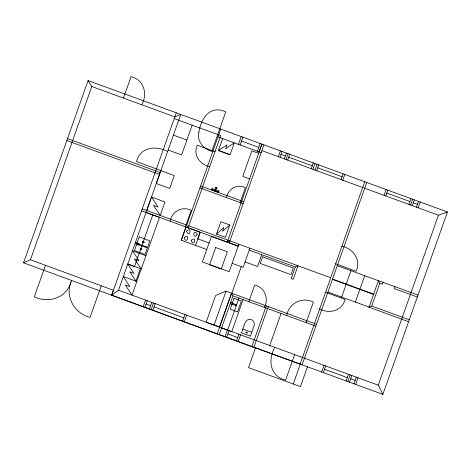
<?xml version="1.0" encoding="UTF-8"?>
<svg xmlns="http://www.w3.org/2000/svg" width="471" height="471" viewBox="0 0 471 471"><rect width="100%" height="100%" fill="white"/><g stroke="black" fill="none" stroke-linecap="round" stroke-linejoin="round"><path stroke-width="0.71" d="M71.633 280.475C64.239 295.717 74.059 313.415 90.043 317.33L101.271 285.815M255.429 348.045L23.55 262.8L88.077 80.565L447.45 211.979L382.87 394.368L111.686 295.199L176.266 112.816M23.55 262.8L30.45 259.774L91.798 86.517L88.077 80.565M123.461 98.098L131.062 76.632C143.773 79.481 148.071 94.212 141.7 104.768M30.45 259.774L113.44 290.283L111.686 295.199L118.509 290.207L180.746 114.453L174.829 116.879L91.798 86.517M146.752 210.49L151.509 197.061L164.968 201.982L160.211 215.412L153.475 205.385L158.05 207.063L151.509 197.061M152.787 214.87L134.5 266.527L127.771 264.066L133.888 273.327L129.849 271.849L135.978 281.158M135.913 281.134L140.346 268.617M192.156 125.151L181.612 154.935L168.153 150.013M170.155 221.217C171.756 211.503 182.312 205.697 191.214 210.331L185.391 226.792M143.196 306.721L145.545 300.092M144.88 307.339L147.229 300.71M149.454 309.011L151.803 302.382M151.138 309.63L153.487 302.994M152.822 310.242L155.171 303.612M195.512 245.409L200.169 232.25L185.963 227.057L181.276 240.21L206.751 249.524M181.3 240.216L185.963 227.057M174.223 118.592L220.734 135.601L188.094 227.781L186.757 225.114L220.764 129.083M218.45 150.543L227.01 144.874L225.591 148.889L234.275 142.86L230.054 154.788L218.45 150.543L222.677 138.615M212.209 190.078L212.668 188.771M200.146 232.209L197.791 238.856L209.071 242.977M214.717 190.996L215.371 189.154L215.235 187.57L216.466 187.287L217.078 188.241L215.977 189.377L215.324 191.22M217.838 192.139L218.279 190.826M238.45 144.367L241.217 136.566M240.133 144.98L242.895 137.179M211.426 236.33L202.365 261.911L229.177 271.714L238.921 244.19M182.642 321.151L184.991 314.516M226.51 197.602C227.899 188.853 237.343 183.466 245.403 187.67L240.122 202.583M184.326 321.764L186.675 315.128M216.46 234.093L220.846 221.711L229.795 224.985L225.409 237.366L216.46 234.093L223.837 227.54L222.5 231.314L229.795 224.985M257.378 151.285L260.139 143.484M259.062 151.903L261.823 144.102M261.923 144.138L227.234 242.094L229.936 240.905M229.253 242.83L263.943 144.874M214.064 325.055L226.062 291.172M278.337 156.666L280.38 150.885M217.237 333.798L231.579 293.186L232.951 295.865L315.841 326.179M231.844 293.286L241.27 266.663M280.021 157.279L282.064 151.503M219.256 334.54L232.98 295.876M249.93 248.217L243.154 267.351L232.144 263.33M284.354 158.862L286.397 153.087M286.032 159.481L288.081 153.699M225.032 336.647L227.381 330.018M287.722 160.093L289.765 154.317M227.611 330.142L238.968 298.066M226.71 337.265L229.059 330.63M243.118 299.58L231.761 331.655L221.623 327.946M261.735 254.717L257.566 266.486L245.073 261.923M248.818 301.67L254.729 284.984C264.655 287.257 269.206 298.602 264.29 307.327M236.56 340.869L238.909 334.233M238.244 341.481L240.593 334.846M242.842 329.023L241.482 332.873L250.448 336.153L253.763 326.792C254.964 324.089 254.216 320.18 250.966 319.426C245.462 318.096 244.137 325.467 242.842 329.023L251.814 332.308M311.237 168.695L313.28 162.919M312.921 169.313L314.964 163.531M251.891 346.468L266.268 305.873M315.046 170.09L317.089 164.308M253.91 347.209L268.282 306.609M316.724 170.702L318.773 164.927M295.299 266.98L291.19 278.585L293.209 279.321L298.002 265.791L295.299 266.98L249.247 250.142M269.742 345.508L281.081 313.486M274.793 347.357C267.705 360.097 269.871 376.029 285.591 380.185L294.646 354.61M286.668 315.511C288.817 303.277 302.276 296.371 313.398 302.129L306.138 322.629M341.092 179.61L343.141 173.834M342.776 180.228L344.819 174.453M300.133 364.112L364.713 181.724M293.256 383.983L300.274 364.165L255.5 347.839L248.5 367.615L300.439 386.609L307.457 366.791M302.147 364.848L366.732 182.46M341.64 297.077L350.989 270.678M384.077 195.33L386.126 189.554M321.658 371.984L324.007 365.349M385.761 195.948L387.804 190.172M323.341 372.596L325.691 365.967M355.352 302.094L364.701 275.694M408.604 321.687L369.023 307.216L378.437 280.628L418.018 295.105M369.023 307.216L371.725 306.026L379.773 283.295L378.437 280.628M346.138 380.939L348.487 374.304M408.91 204.414L410.953 198.632M347.822 381.551L350.171 374.916M383 282.3L382.317 284.225L379.773 283.295M410.594 205.026L412.637 199.251M349.506 382.169L351.855 375.534M412.278 205.644L414.321 199.863M416.452 207.169L418.501 201.394M353.974 383.8L356.323 377.171M418.136 207.788L420.179 202.006M355.658 384.418L358.007 377.783M394.957 286.668L394.274 288.593L417.335 297.03M382.87 394.368L378.266 385.19L438.448 215.218L447.45 211.979M45.499 265.308L34.271 296.824C48.654 303.601 66.346 298.049 71.08 282.035M219.498 327.057L231.614 293.197M236.289 305.414L235.147 305.691L234.811 304.572L235.953 304.295L236.377 305.149M281.04 154.388L285.379 155.978M288.741 157.208L312.261 165.804M317.748 167.811L342.117 176.725M386.785 193.057L409.935 201.523M413.297 202.754L417.477 204.279M241.517 141.082L258.756 147.388M261.894 150.649L438.448 215.218M217.996 136.884L261.181 152.675M258.626 153.352L251.808 150.855L242.765 176.395L249.583 178.886M219.015 150.62L229.571 154.476M173.428 135.118L186.887 140.046M215.035 151.691L197.32 145.209C192.639 154.765 200.063 164.832 209.736 166.663M167.605 151.562C156.136 145.162 140.064 147.046 136.543 161.612L160.894 170.514M215.324 189.283L215.93 189.507M215.182 189.689L211.95 188.512L211.491 189.813L218.579 192.409L219.039 191.102L215.789 189.913M200.622 185.963L243.801 201.753M67.512 138.645L160.181 172.527M199.94 187.888L243.118 203.678M66.829 140.57L159.498 174.453M341.875 246.221C353.103 248.417 361.487 260.216 356.076 271.243L335.658 263.778M337.277 265.662L378.413 280.704M142.266 208.847L186.757 225.114M188.777 225.85L330.707 277.755M332.514 279.085L373.656 294.134M332.432 279.344L373.556 294.428M141.583 210.773L238.238 246.115M146.039 212.468L159.498 217.39L131.98 295.129L125.28 284.99L129.855 286.662L123.355 276.548L136.814 281.464M211.414 236.36L238.22 246.162M371.725 306.026L409.287 319.762M327.928 292.061L369.064 307.104M325.567 292.279L345.049 299.403C342.482 310.831 329.117 314.275 319.668 308.941M145.916 255.747L132.457 250.825L139.039 260.71L134.465 259.038L141.247 268.923L127.782 264.019M316.524 324.254L226.009 291.155L215.624 295.511L206.18 322.188L219.58 327.068M118.509 290.207L378.266 385.19M146.057 304.025L150.632 305.697M153.999 306.927L183.82 317.831M227.887 333.951L237.737 337.548M324.513 369.282L347.315 377.618M350.677 378.849L355.152 380.486M184.149 237.737C187.022 245.662 190.308 232.215 184.149 237.737M191.226 240.328C194.099 248.246 197.378 234.799 191.226 240.328M197.29 234.193C193.228 241.387 192.139 227.281 197.29 234.193M186.469 231.179C189.348 239.097 192.627 225.656 186.469 231.179M198.915 132.092C196.513 141.023 203.531 149.06 211.767 151.403L225.774 111.839C210.072 104.756 201.205 118.121 198.915 132.092M160.852 170.679L156.301 183.519L169.76 188.441L174.311 175.601L160.852 170.679M136.007 242.642L135.554 243.925L138.698 245.073L139.151 243.79L136.007 242.642M139.245 236.931L136.961 243.372L147.576 247.251L149.855 240.811L139.245 236.931M136.743 244.06L134.459 250.507L145.074 254.393L147.358 247.946L136.743 244.06M140.264 248.7L140.599 249.818L141.742 249.536L141.406 248.423L140.264 248.7M142.707 241.8L143.037 242.918L144.185 242.636L143.849 241.523L142.707 241.8M140.576 248.876L140.77 249.518L141.424 249.359L141.229 248.717L140.576 248.876M143.019 241.976L143.213 242.618L143.861 242.459L143.673 241.817L143.019 241.976M212.815 189.43L212.445 189.413L212.815 189.43M217.755 191.238L218.049 191.467L217.802 191.267M215.694 247.505L209.571 264.784L221.217 269.047L227.334 251.761L215.694 247.505M231.055 302.612L230.602 303.895L233.74 305.043L234.193 303.76L231.055 302.612M234.058 298.296L230.201 309.194L237.525 311.873L241.387 300.975L234.058 298.296M235.123 304.755L235.317 305.391L235.971 305.232L235.783 304.596L235.123 304.755M262.612 256.807L260.269 263.419L291.013 274.658L293.351 268.046L262.612 256.807M246.05 332.002L245.821 332.65L247.246 333.174L247.475 332.526L246.05 332.002M215.247 187.599C218.479 189.572 216.689 186.84 215.247 187.599"/></g></svg>
